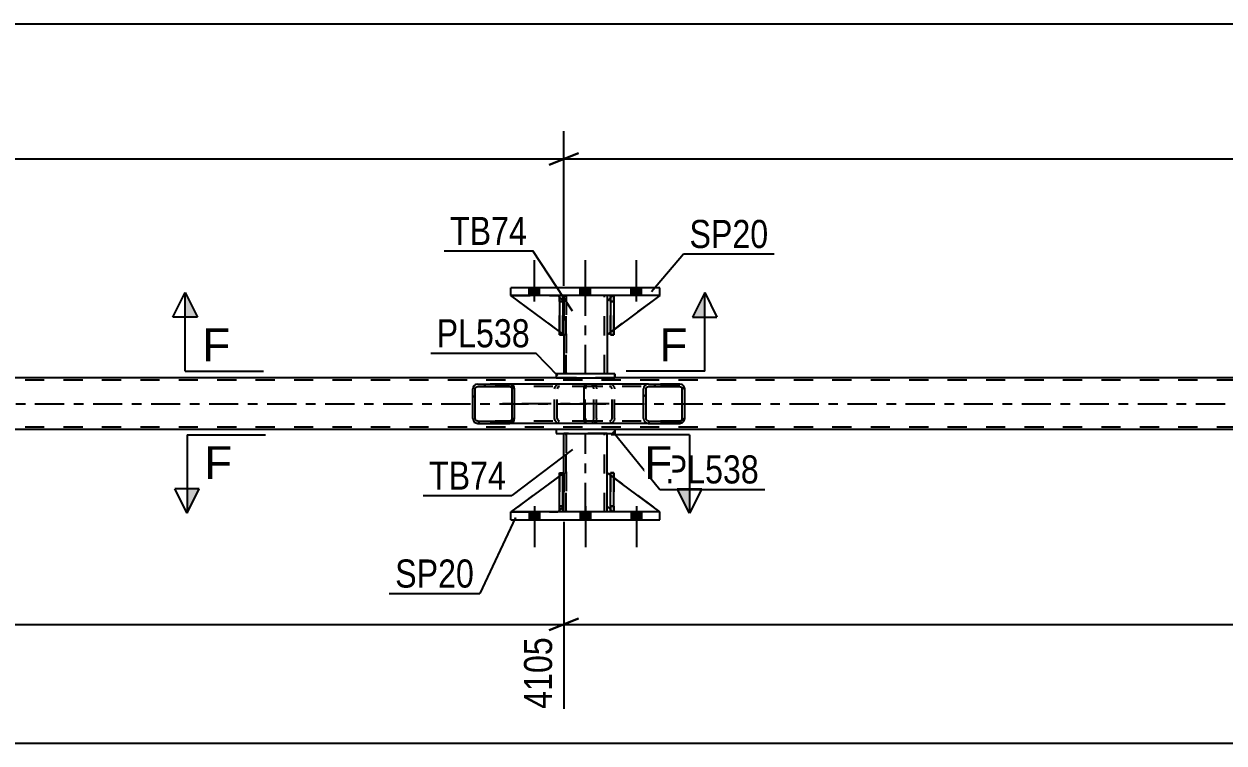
# Model space of a CAD drawing. Header units: millimetres. Extents: x 0 to 1775, y 0 to 560.
# Drawn here: x 1194.7 to 1317.1, y 156.7 to 230 of the extents above; entities that cross this region are included whole.
import ezdxf

# ---------------------------------------------------------------- set-up
doc = ezdxf.new("R2010")
doc.units = ezdxf.units.MM
doc.linetypes.add('DXK_LINE_DOT2', pattern=[3.9198, 1.9599, -1.9599])
doc.linetypes.add('DXK_LINE_DOT3', pattern=[5.9187, 2.979, -0.9799, 0.9799, -0.9799])
doc.styles.add('Arial', font='ARIAL.TTF', dxfattribs={"height": 0.2})
doc.styles.add('Arial Narrow', font='ARIALN.TTF', dxfattribs={"height": 0.2})

# ---------------------------------------------------------------- blocks, each defined once
blk = doc.blocks.new('Part-814185252-5524 - 5393')
at = {"color": 2, "linetype": 'Continuous'}
for p, q in [((1249.3, 180.22), (1249.3, 184.22)), ((1249.3, 184.22), (1249.62, 184.22)), ((1249.62, 180.22), (1249.62, 184.22)), ((1249.3, 180.22), (1249.3, 180.22)), ((1249.62, 180.22), (1249.3, 180.22))]:
    blk.add_line(p, q, dxfattribs=at)
at = {"color": 7, "linetype": 'DXK_LINE_DOT2'}
for p, q in [((1249.3, 184.22), (1249.3, 180.82)), ((1249.62, 180.82), (1249.62, 184.22)), ((1249.3, 180.82), (1249.3, 180.22)), ((1249.3, 180.82), (1249.62, 180.82)), ((1249.62, 180.22), (1249.62, 180.82)), ((1249.62, 180.22), (1249.62, 180.22))]:
    blk.add_line(p, q, dxfattribs=at)
blk = doc.blocks.new('Part-814185252-5460 - 5393')
at = {"color": 7, "linetype": 'DXK_LINE_DOT2'}
for p, q in [((1254.14, 180.82), (1254.14, 184.22)), ((1254.14, 184.22), (1259.54, 180.22)), ((1254.74, 180.22), (1254.14, 180.82)), ((1259.54, 180.22), (1254.74, 180.22))]:
    blk.add_line(p, q, dxfattribs=at)
blk = doc.blocks.new('Part-814185252-5522 - 5393')
at = {"color": 2, "linetype": 'Continuous'}
for p, q in [((1249.3, 183.89), (1244.34, 180.22)), ((1249.74, 184.22), (1249.62, 184.13)), ((1249.74, 180.82), (1249.74, 184.22)), ((1249.3, 180.38), (1249.14, 180.22)), ((1249.74, 180.82), (1249.62, 180.7)), ((1249.74, 180.82), (1249.74, 180.82))]:
    blk.add_line(p, q, dxfattribs=at)
at = {"color": 7, "linetype": 'DXK_LINE_DOT2'}
for p, q in [((1249.62, 184.13), (1249.3, 183.89)), ((1249.74, 180.82), (1249.74, 184.22)), ((1244.34, 180.22), (1249.14, 180.22)), ((1249.74, 180.82), (1249.14, 180.22)), ((1249.62, 180.7), (1249.3, 180.38))]:
    blk.add_line(p, q, dxfattribs=at)
blk = doc.blocks.new('Part-814185252-5523 - 5393')
at = {"color": 7, "linetype": 'DXK_LINE_DOT2'}
for p, q in [((1249.74, 184.22), (1244.34, 180.22)), ((1249.74, 180.82), (1249.74, 184.22)), ((1249.74, 184.22), (1249.74, 180.82)), ((1244.34, 180.22), (1249.14, 180.22)), ((1249.14, 180.22), (1249.74, 180.82)), ((1249.74, 180.82), (1249.14, 180.22)), ((1249.74, 180.82), (1249.74, 180.82))]:
    blk.add_line(p, q, dxfattribs=at)
blk = doc.blocks.new('Part-814185252-5459 - 5393')
at = {"color": 2, "linetype": 'Continuous'}
for p, q in [((1254.14, 180.82), (1254.14, 184.22)), ((1254.5, 183.96), (1254.14, 184.22)), ((1259.54, 180.22), (1254.82, 183.72)), ((1254.5, 180.47), (1254.14, 180.82))]:
    blk.add_line(p, q, dxfattribs=at)
at = {"color": 7, "linetype": 'DXK_LINE_DOT2'}
for p, q in [((1254.82, 183.72), (1254.5, 183.96)), ((1254.74, 180.22), (1254.5, 180.47)), ((1259.54, 180.22), (1254.74, 180.22)), ((1259.54, 180.22), (1259.54, 180.22)), ((1259.54, 180.22), (1259.54, 180.22))]:
    blk.add_line(p, q, dxfattribs=at)
blk = doc.blocks.new('Part-814185252-5461 - 5393')
at = {"color": 7, "linetype": 'DXK_LINE_DOT2'}
for p, q in [((1254.5, 201.7), (1254.5, 202.3)), ((1254.5, 202.3), (1254.5, 202.3)), ((1254.5, 202.3), (1254.5, 198.3)), ((1254.82, 202.3), (1254.5, 202.3)), ((1254.82, 201.7), (1254.82, 202.3)), ((1254.82, 198.3), (1254.82, 202.3)), ((1254.5, 198.3), (1254.5, 201.7)), ((1254.5, 201.7), (1254.82, 201.7)), ((1254.82, 201.7), (1254.82, 198.3)), ((1254.5, 198.3), (1254.82, 198.3))]:
    blk.add_line(p, q, dxfattribs=at)
blk = doc.blocks.new('Part-814185252-5526 - 5393')
at = {"color": 7, "linetype": 'DXK_LINE_DOT2'}
for p, q in [((1249.3, 184.22), (1249.62, 184.22)), ((1249.3, 180.82), (1249.3, 184.22)), ((1249.3, 184.22), (1249.3, 180.22)), ((1249.62, 184.22), (1249.62, 180.82)), ((1249.62, 180.22), (1249.62, 184.13)), ((1249.62, 180.82), (1249.3, 180.82)), ((1249.3, 180.22), (1249.3, 180.82)), ((1249.62, 180.22), (1249.3, 180.22)), ((1249.62, 180.82), (1249.62, 180.22)), ((1249.62, 180.22), (1249.62, 180.22))]:
    blk.add_line(p, q, dxfattribs=at)
blk = doc.blocks.new('Part-814185252-5528 - 5393')
at = {"color": 7, "linetype": 'DXK_LINE_DOT2'}
for p, q in [((1254.74, 202.3), (1254.14, 201.7)), ((1254.14, 198.3), (1259.54, 202.3)), ((1259.54, 202.3), (1254.74, 202.3)), ((1254.14, 201.7), (1254.14, 198.3))]:
    blk.add_line(p, q, dxfattribs=at)
blk = doc.blocks.new('Part-814185252-5529 - 5393')
at = {"color": 2, "linetype": 'Continuous'}
for p, q in [((1249.3, 198.63), (1244.34, 202.3)), ((1249.3, 202.15), (1249.14, 202.3)), ((1249.74, 201.7), (1249.62, 201.83)), ((1249.74, 201.7), (1249.74, 201.7)), ((1249.74, 198.3), (1249.74, 201.7)), ((1249.62, 198.4), (1249.74, 198.3)), ((1249.74, 198.3), (1249.74, 198.3))]:
    blk.add_line(p, q, dxfattribs=at)
at = {"color": 7, "linetype": 'DXK_LINE_DOT2'}
for p, q in [((1249.14, 202.3), (1244.34, 202.3)), ((1249.14, 202.3), (1249.74, 201.7)), ((1249.62, 201.83), (1249.3, 202.15)), ((1249.74, 201.7), (1249.74, 198.3)), ((1249.62, 198.4), (1249.3, 198.63))]:
    blk.add_line(p, q, dxfattribs=at)
blk = doc.blocks.new('Part-814185252-5530 - 5393')
at = {"color": 7, "linetype": 'DXK_LINE_DOT2'}
for p, q in [((1249.74, 198.3), (1244.34, 202.3)), ((1244.34, 202.3), (1249.14, 202.3)), ((1249.14, 202.3), (1249.74, 201.7)), ((1249.74, 201.7), (1249.14, 202.3)), ((1249.74, 201.7), (1249.74, 198.3)), ((1249.74, 201.7), (1249.74, 201.7)), ((1249.74, 201.7), (1249.74, 198.3))]:
    blk.add_line(p, q, dxfattribs=at)
blk = doc.blocks.new('Part-814185252-5531 - 5393')
at = {"color": 2, "linetype": 'Continuous'}
for p, q in [((1249.62, 202.3), (1249.3, 202.3)), ((1249.3, 202.3), (1249.3, 198.3)), ((1249.62, 202.3), (1249.62, 202.3)), ((1249.62, 202.3), (1249.62, 198.3)), ((1249.62, 198.3), (1249.3, 198.3))]:
    blk.add_line(p, q, dxfattribs=at)
at = {"color": 7, "linetype": 'DXK_LINE_DOT2'}
for p, q in [((1249.3, 201.7), (1249.3, 202.3)), ((1249.62, 201.7), (1249.62, 202.3)), ((1249.62, 202.3), (1249.62, 202.3)), ((1249.62, 201.7), (1249.3, 201.7)), ((1249.3, 201.7), (1249.3, 198.3)), ((1249.62, 198.3), (1249.62, 201.7))]:
    blk.add_line(p, q, dxfattribs=at)
blk = doc.blocks.new('Part-814185252-5485 - 5393')
at = {"color": 2, "linetype": 'Continuous'}
for p, q in [((1254.5, 202.06), (1254.14, 201.7)), ((1259.54, 202.3), (1254.82, 198.8)), ((1254.14, 201.7), (1254.14, 198.3)), ((1254.5, 198.56), (1254.14, 198.3))]:
    blk.add_line(p, q, dxfattribs=at)
at = {"color": 7, "linetype": 'DXK_LINE_DOT2'}
for p, q in [((1254.74, 202.3), (1254.5, 202.06)), ((1259.54, 202.3), (1254.74, 202.3)), ((1254.82, 198.8), (1254.5, 198.56))]:
    blk.add_line(p, q, dxfattribs=at)
blk = doc.blocks.new('Part-814185252-5491 - 5393')
at = {"color": 2, "linetype": 'Continuous'}
for p, q in [((1244.34, 179.42), (1244.34, 180.22)), ((1259.54, 180.22), (1244.34, 180.22)), ((1259.54, 179.42), (1259.54, 180.22)), ((1244.34, 179.42), (1259.54, 179.42))]:
    blk.add_line(p, q, dxfattribs=at)
at = {"color": 7, "linetype": 'DXK_LINE_DOT2'}
for p, q in [((1244.34, 179.42), (1244.34, 180.22)), ((1259.54, 179.42), (1259.54, 180.22))]:
    blk.add_line(p, q, dxfattribs=at)
blk = doc.blocks.new('Part-814185252-5556 - 5393')
at = {"color": 2, "linetype": 'Continuous'}
for p, q in [((1248.94, 194.3), (1248.94, 193.9)), ((1254.94, 194.3), (1248.94, 194.3)), ((1248.94, 193.9), (1254.94, 193.9)), ((1254.94, 194.3), (1254.94, 193.9)), ((1254.94, 194.3), (1254.94, 194.3)), ((1254.94, 193.9), (1254.94, 193.9))]:
    blk.add_line(p, q, dxfattribs=at)
at = {"color": 7, "linetype": 'DXK_LINE_DOT2'}
for p, q in [((1248.94, 194.3), (1248.94, 193.9)), ((1254.94, 193.9), (1254.94, 194.3)), ((1254.94, 194.3), (1254.94, 194.3)), ((1254.94, 193.9), (1254.94, 193.9))]:
    blk.add_line(p, q, dxfattribs=at)
blk = doc.blocks.new('Part-814185252-5496 - 5393')
at = {"color": 2, "linetype": 'Continuous'}
for p, q in [((1244.34, 202.3), (1244.34, 203.1)), ((1259.54, 203.1), (1244.34, 203.1)), ((1259.54, 202.3), (1244.34, 202.3)), ((1259.54, 202.3), (1259.54, 203.1))]:
    blk.add_line(p, q, dxfattribs=at)
at = {"color": 7, "linetype": 'DXK_LINE_DOT2'}
for p, q in [((1244.34, 202.3), (1244.34, 203.1)), ((1259.54, 202.3), (1259.54, 203.1))]:
    blk.add_line(p, q, dxfattribs=at)
blk = doc.blocks.new('Part-814185252-5501 - 5393')
at = {"color": 2, "linetype": 'Continuous'}
for p, q in [((1249.74, 184.22), (1249.74, 188.22)), ((1254.14, 184.22), (1254.14, 188.22)), ((1249.74, 180.22), (1249.74, 180.82)), ((1254.14, 180.22), (1254.14, 180.82))]:
    blk.add_line(p, q, dxfattribs=at)
at = {"color": 7, "linetype": 'DXK_LINE_DOT2'}
for p, q in [((1254.14, 188.22), (1249.74, 188.22)), ((1249.74, 180.22), (1249.74, 188.22)), ((1249.98, 180.22), (1249.98, 188.22)), ((1249.98, 188.22), (1249.98, 180.22)), ((1253.9, 180.22), (1253.9, 188.22)), ((1253.9, 180.22), (1253.9, 188.22)), ((1254.14, 180.22), (1254.14, 188.22)), ((1249.74, 180.82), (1249.74, 184.22)), ((1254.14, 180.82), (1254.14, 184.22)), ((1254.14, 180.22), (1249.74, 180.22))]:
    blk.add_line(p, q, dxfattribs=at)
at = {"color": 7, "linetype": 'DXK_LINE_DOT3'}
blk.add_line((1251.94, 180.22), (1251.94, 188.22), dxfattribs=at)
blk = doc.blocks.new('Part-814185252-5506 - 5393')
at = {"color": 2, "linetype": 'Continuous'}
for p, q in [((1248.94, 188.62), (1248.94, 188.22)), ((1254.94, 188.62), (1248.94, 188.62)), ((1254.94, 188.62), (1254.94, 188.22)), ((1254.94, 188.62), (1254.94, 188.62)), ((1248.94, 188.22), (1254.94, 188.22)), ((1254.94, 188.22), (1254.94, 188.22))]:
    blk.add_line(p, q, dxfattribs=at)
at = {"color": 7, "linetype": 'DXK_LINE_DOT2'}
for p, q in [((1248.94, 188.62), (1248.94, 188.22)), ((1254.94, 188.22), (1254.94, 188.62)), ((1254.94, 188.62), (1254.94, 188.62)), ((1254.94, 188.22), (1254.94, 188.22))]:
    blk.add_line(p, q, dxfattribs=at)
blk = doc.blocks.new('Part-814185252-5519 - 5393')
at = {"color": 2, "linetype": 'Continuous'}
for p, q in [((1249.74, 202.3), (1249.74, 201.7)), ((1254.14, 202.3), (1254.14, 201.7)), ((1249.74, 198.3), (1249.74, 194.3)), ((1254.14, 198.3), (1254.14, 194.3))]:
    blk.add_line(p, q, dxfattribs=at)
at = {"color": 7, "linetype": 'DXK_LINE_DOT2'}
for p, q in [((1254.14, 202.3), (1249.74, 202.3)), ((1249.74, 202.3), (1249.74, 194.3)), ((1249.98, 194.3), (1249.98, 202.3)), ((1249.98, 202.3), (1249.98, 194.3)), ((1253.9, 194.3), (1253.9, 202.3)), ((1253.9, 194.3), (1253.9, 202.3)), ((1254.14, 202.3), (1254.14, 194.3)), ((1249.74, 201.7), (1249.74, 198.3)), ((1254.14, 201.7), (1254.14, 198.3)), ((1254.14, 194.3), (1249.74, 194.3))]:
    blk.add_line(p, q, dxfattribs=at)
at = {"color": 7, "linetype": 'DXK_LINE_DOT3'}
blk.add_line((1251.94, 194.3), (1251.94, 202.3), dxfattribs=at)
blk = doc.blocks.new('Part-814185252-5521 - 5393')
at = {"color": 7, "linetype": 'DXK_LINE_DOT2'}
for p, q in [((1249.3, 201.7), (1249.3, 202.3)), ((1249.3, 202.3), (1249.3, 202.3)), ((1249.3, 202.3), (1249.3, 198.3)), ((1249.62, 202.3), (1249.3, 202.3)), ((1249.62, 201.7), (1249.62, 202.3)), ((1249.62, 198.3), (1249.62, 202.3)), ((1249.3, 198.3), (1249.3, 201.7)), ((1249.3, 201.7), (1249.62, 201.7)), ((1249.62, 201.7), (1249.62, 198.3)), ((1249.3, 198.3), (1249.62, 198.3))]:
    blk.add_line(p, q, dxfattribs=at)
blk = doc.blocks.new('Part-814185252-5563 - 5393')
at = {"color": 2, "linetype": 'Continuous'}
for p, q in [((1254.82, 202.3), (1254.5, 202.3)), ((1254.5, 202.3), (1254.5, 198.3)), ((1254.82, 202.3), (1254.82, 202.3)), ((1254.82, 202.3), (1254.82, 198.3)), ((1254.82, 198.3), (1254.5, 198.3))]:
    blk.add_line(p, q, dxfattribs=at)
at = {"color": 7, "linetype": 'DXK_LINE_DOT2'}
for p, q in [((1254.5, 201.7), (1254.5, 202.3)), ((1254.82, 201.7), (1254.82, 202.3)), ((1254.82, 202.3), (1254.82, 202.3)), ((1254.82, 201.7), (1254.5, 201.7)), ((1254.5, 201.7), (1254.5, 198.3)), ((1254.82, 198.3), (1254.82, 201.7))]:
    blk.add_line(p, q, dxfattribs=at)
blk = doc.blocks.new('Part-814185252-5566 - 5393')
at = {"color": 7, "linetype": 'DXK_LINE_DOT2'}
for p, q in [((1254.82, 184.22), (1254.5, 184.22)), ((1254.5, 180.82), (1254.5, 184.22)), ((1254.5, 184.22), (1254.5, 180.22)), ((1254.82, 184.22), (1254.82, 180.82)), ((1254.82, 180.22), (1254.82, 184.22)), ((1254.82, 180.82), (1254.5, 180.82)), ((1254.5, 180.22), (1254.5, 180.82)), ((1254.82, 180.22), (1254.5, 180.22)), ((1254.82, 180.82), (1254.82, 180.22)), ((1254.82, 180.22), (1254.82, 180.22))]:
    blk.add_line(p, q, dxfattribs=at)
blk = doc.blocks.new('Part-814185252-5568 - 5393')
at = {"color": 2, "linetype": 'Continuous'}
for p, q in [((1254.5, 180.22), (1254.5, 184.22)), ((1254.5, 184.22), (1254.82, 184.22)), ((1254.82, 180.22), (1254.82, 184.22)), ((1254.5, 180.22), (1254.5, 180.22)), ((1254.82, 180.22), (1254.5, 180.22))]:
    blk.add_line(p, q, dxfattribs=at)
at = {"color": 7, "linetype": 'DXK_LINE_DOT2'}
for p, q in [((1254.5, 184.22), (1254.5, 180.82)), ((1254.82, 180.82), (1254.82, 184.22)), ((1254.5, 180.82), (1254.5, 180.22)), ((1254.5, 180.82), (1254.82, 180.82)), ((1254.82, 180.22), (1254.82, 180.82)), ((1254.82, 180.22), (1254.82, 180.22))]:
    blk.add_line(p, q, dxfattribs=at)
blk = doc.blocks.new('Part-814185252-5574 - 5393')
at = {"linetype": 'Continuous'}
h = blk.add_hatch(dxfattribs=at)
h.set_pattern_fill('', scale=0.7, style=0, pattern_type=0)
h.set_pattern_definition([(45, (1262.0168, 192.9664), (-1.57154, 1.57154), [])])
h.paths.add_polyline_path([(1262.06, 192.78), (1262.02, 192.97), (1261.91, 193.12), (1261.74, 193.23), (1261.55, 193.26), (1258.37, 193.26), (1258.18, 193.23), (1258.01, 193.12), (1257.9, 192.97), (1257.87, 192.78), (1257.87, 189.74), (1257.9, 189.56), (1258.01, 189.4), (1258.18, 189.3), (1258.37, 189.26), (1261.55, 189.26), (1261.74, 189.3), (1261.91, 189.4), (1262.02, 189.56), (1262.06, 189.74)])
h.paths.add_polyline_path([(1261.78, 189.65), (1261.73, 189.57), (1261.65, 189.52), (1261.55, 189.5), (1258.37, 189.5), (1258.27, 189.52), (1258.19, 189.57), (1258.14, 189.65), (1258.12, 189.74), (1258.12, 192.78), (1258.14, 192.87), (1258.19, 192.95), (1258.27, 193), (1258.37, 193.02), (1261.55, 193.02), (1261.65, 193), (1261.73, 192.95), (1261.78, 192.87), (1261.8, 192.78), (1261.8, 189.74)])
at = {"color": 2, "linetype": 'Continuous'}
for p, q in [((1251.8, 192.78), (1251.82, 192.97)), ((1251.8, 189.74), (1251.8, 192.78)), ((1251.82, 192.97), (1251.88, 193.12)), ((1251.88, 193.12), (1251.96, 193.23)), ((1251.96, 193.23), (1252.07, 193.26)), ((1258.37, 193.26), (1252.07, 193.26)), ((1257.9, 192.97), (1257.87, 192.78)), ((1257.87, 189.74), (1257.87, 192.78)), ((1258.12, 192.78), (1258.14, 192.87)), ((1258.12, 189.74), (1258.12, 192.78)), ((1258.14, 192.87), (1258.19, 192.95)), ((1258.37, 193.26), (1258.18, 193.23)), ((1258.19, 192.95), (1258.27, 193)), ((1258.27, 193), (1258.37, 193.02)), ((1258.37, 193.26), (1261.55, 193.26)), ((1258.37, 193.02), (1261.55, 193.02)), ((1261.74, 193.23), (1261.55, 193.26)), ((1261.55, 193.02), (1261.65, 193)), ((1261.65, 193), (1261.73, 192.95)), ((1261.73, 192.95), (1261.78, 192.87)), ((1261.78, 192.87), (1261.8, 192.78)), ((1261.8, 189.74), (1261.8, 192.78)), ((1262.06, 192.78), (1262.02, 192.97)), ((1262.06, 189.74), (1262.06, 192.78)), ((1251.82, 189.56), (1251.8, 189.74)), ((1257.87, 189.74), (1257.9, 189.56)), ((1258.14, 189.65), (1258.12, 189.74)), ((1261.8, 189.74), (1261.78, 189.65)), ((1262.02, 189.56), (1262.06, 189.74)), ((1251.88, 189.4), (1251.82, 189.56)), ((1251.96, 189.3), (1251.88, 189.4)), ((1252.07, 189.26), (1251.96, 189.3)), ((1258.37, 189.26), (1252.07, 189.26)), ((1258.19, 189.57), (1258.14, 189.65)), ((1258.18, 189.3), (1258.37, 189.26)), ((1258.27, 189.52), (1258.19, 189.57)), ((1258.37, 189.5), (1258.27, 189.52)), ((1258.37, 189.5), (1261.55, 189.5)), ((1258.37, 189.26), (1261.55, 189.26)), ((1261.65, 189.52), (1261.55, 189.5)), ((1261.55, 189.26), (1261.74, 189.3)), ((1261.73, 189.57), (1261.65, 189.52)), ((1261.78, 189.65), (1261.73, 189.57))]:
    blk.add_line(p, q, dxfattribs=at)
at = {"color": 7, "linetype": 'DXK_LINE_DOT2'}
for p, q in [((1251.94, 192.87), (1251.93, 192.78)), ((1251.93, 189.74), (1251.93, 192.78)), ((1251.97, 192.95), (1251.94, 192.87)), ((1252.02, 193), (1251.97, 192.95)), ((1252.07, 193.02), (1252.02, 193)), ((1261.55, 193.02), (1252.07, 193.02)), ((1253.06, 193.02), (1253.06, 193.26)), ((1254.4, 193.26), (1254.59, 193.23)), ((1254.5, 193), (1254.4, 193.02)), ((1254.58, 192.95), (1254.5, 193)), ((1254.63, 192.87), (1254.58, 192.95)), ((1254.65, 192.78), (1254.63, 192.87)), ((1254.65, 189.74), (1254.65, 192.78)), ((1254.87, 192.97), (1254.9, 192.78)), ((1254.9, 189.74), (1254.9, 192.78)), ((1261.55, 193.26), (1258.37, 193.26)), ((1251.93, 189.74), (1251.94, 189.65)), ((1254.63, 189.65), (1254.65, 189.74)), ((1254.9, 189.74), (1254.87, 189.56)), ((1251.94, 189.65), (1251.97, 189.57)), ((1251.97, 189.57), (1252.02, 189.52)), ((1252.02, 189.52), (1252.07, 189.5)), ((1261.55, 189.5), (1252.07, 189.5)), ((1253.06, 189.26), (1253.06, 189.5)), ((1254.4, 189.5), (1254.5, 189.52)), ((1254.59, 189.3), (1254.4, 189.26)), ((1254.5, 189.52), (1254.58, 189.57)), ((1254.58, 189.57), (1254.63, 189.65)), ((1261.55, 189.26), (1258.37, 189.26))]:
    blk.add_line(p, q, dxfattribs=at)
for centre, start, end in [((1254.42, 192.77), 23.8494, 68.8059), ((1254.42, 189.76), 291.1941, 336.1506)]:
    blk.add_arc(centre, 0.492, start, end, dxfattribs=at)
at = {"color": 2, "linetype": 'Continuous'}
for centre, start, end in [((1258.35, 192.77), 111.1941, 156.1506), ((1261.57, 192.77), 23.8494, 68.8059), ((1258.35, 189.76), 203.8494, 248.8059), ((1261.57, 189.76), 291.1941, 336.1506)]:
    blk.add_arc(centre, 0.492, start, end, dxfattribs=at)
blk = doc.blocks.new('Part-814185252-5575 - 5393')
at = {"linetype": 'Continuous'}
h = blk.add_hatch(dxfattribs=at)
h.set_pattern_fill('', scale=0.7, style=0, pattern_type=0)
h.set_pattern_definition([(45, (1244.6717, 192.9664), (-1.57154, 1.57154), [])])
h.paths.add_polyline_path([(1244.71, 192.78), (1244.67, 192.97), (1244.56, 193.12), (1244.4, 193.23), (1244.2, 193.26), (1240.96, 193.26), (1240.77, 193.23), (1240.6, 193.12), (1240.49, 192.97), (1240.45, 192.78), (1240.45, 189.74), (1240.49, 189.56), (1240.6, 189.4), (1240.77, 189.3), (1240.96, 189.26), (1244.2, 189.26), (1244.4, 189.3), (1244.56, 189.4), (1244.67, 189.56), (1244.71, 189.74)])
h.paths.add_polyline_path([(1244.44, 189.65), (1244.38, 189.57), (1244.3, 189.52), (1244.2, 189.5), (1240.96, 189.5), (1240.87, 189.52), (1240.78, 189.57), (1240.73, 189.65), (1240.71, 189.74), (1240.71, 192.78), (1240.73, 192.87), (1240.78, 192.95), (1240.87, 193), (1240.96, 193.02), (1244.2, 193.02), (1244.3, 193), (1244.38, 192.95), (1244.44, 192.87), (1244.46, 192.78), (1244.46, 189.74)])
at = {"color": 2, "linetype": 'Continuous'}
for p, q in [((1240.49, 192.97), (1240.45, 192.78)), ((1240.45, 189.74), (1240.45, 192.78)), ((1240.71, 192.78), (1240.73, 192.87)), ((1240.71, 189.74), (1240.71, 192.78)), ((1240.73, 192.87), (1240.78, 192.95)), ((1240.96, 193.26), (1240.77, 193.23)), ((1240.78, 192.95), (1240.87, 193)), ((1240.87, 193), (1240.96, 193.02)), ((1240.96, 193.26), (1244.2, 193.26)), ((1240.96, 193.02), (1244.2, 193.02)), ((1252.07, 193.26), (1244.2, 193.26)), ((1244.4, 193.23), (1244.2, 193.26)), ((1244.2, 193.02), (1244.3, 193)), ((1244.3, 193), (1244.38, 192.95)), ((1244.38, 192.95), (1244.44, 192.87)), ((1244.44, 192.87), (1244.46, 192.78)), ((1244.46, 189.74), (1244.46, 192.78)), ((1244.71, 192.78), (1244.67, 192.97)), ((1244.71, 189.74), (1244.71, 192.78)), ((1240.45, 189.74), (1240.49, 189.56)), ((1240.73, 189.65), (1240.71, 189.74)), ((1244.46, 189.74), (1244.44, 189.65)), ((1244.67, 189.56), (1244.71, 189.74)), ((1240.78, 189.57), (1240.73, 189.65)), ((1240.77, 189.3), (1240.96, 189.26)), ((1240.87, 189.52), (1240.78, 189.57)), ((1240.96, 189.5), (1240.87, 189.52)), ((1240.96, 189.5), (1244.2, 189.5)), ((1240.96, 189.26), (1244.2, 189.26)), ((1244.3, 189.52), (1244.2, 189.5)), ((1244.2, 189.26), (1244.4, 189.3)), ((1252.07, 189.26), (1244.2, 189.26)), ((1244.38, 189.57), (1244.3, 189.52)), ((1244.44, 189.65), (1244.38, 189.57))]:
    blk.add_line(p, q, dxfattribs=at)
at = {"color": 7, "linetype": 'DXK_LINE_DOT2'}
for p, q in [((1244.2, 193.26), (1240.96, 193.26)), ((1252.55, 193.02), (1240.96, 193.02)), ((1248.8, 192.78), (1248.84, 192.97)), ((1248.8, 189.74), (1248.8, 192.78)), ((1249.08, 192.87), (1249.06, 192.78)), ((1249.06, 189.74), (1249.06, 192.78)), ((1249.13, 192.95), (1249.08, 192.87)), ((1249.12, 193.23), (1249.31, 193.26)), ((1249.22, 193), (1249.13, 192.95)), ((1249.31, 193.02), (1249.22, 193)), ((1252.55, 193.26), (1252.07, 193.26)), ((1252.55, 193.26), (1252.74, 193.23)), ((1252.65, 193), (1252.55, 193.02)), ((1252.73, 192.95), (1252.65, 193)), ((1252.79, 192.87), (1252.73, 192.95)), ((1252.8, 192.78), (1252.79, 192.87)), ((1252.8, 189.74), (1252.8, 192.78)), ((1253.02, 192.97), (1253.06, 192.78)), ((1253.06, 189.74), (1253.06, 192.78)), ((1248.84, 189.56), (1248.8, 189.74)), ((1249.06, 189.74), (1249.08, 189.65)), ((1252.79, 189.65), (1252.8, 189.74)), ((1253.06, 189.74), (1253.02, 189.56)), ((1252.55, 189.5), (1240.96, 189.5)), ((1244.2, 189.26), (1240.96, 189.26)), ((1249.08, 189.65), (1249.13, 189.57)), ((1249.31, 189.26), (1249.12, 189.3)), ((1249.13, 189.57), (1249.16, 189.56)), ((1249.16, 189.56), (1249.22, 189.52)), ((1249.22, 189.52), (1249.31, 189.5)), ((1252.55, 189.26), (1252.07, 189.26)), ((1252.55, 189.5), (1252.65, 189.52)), ((1252.74, 189.3), (1252.55, 189.26)), ((1252.65, 189.52), (1252.73, 189.57)), ((1252.73, 189.57), (1252.79, 189.65))]:
    blk.add_line(p, q, dxfattribs=at)
at = {"color": 7, "linetype": 'DXK_LINE_DOT3'}
blk.add_line((1254.35, 191.26), (1242.58, 191.26), dxfattribs=at)
at = {"color": 2, "linetype": 'Continuous'}
for centre, start, end in [((1240.95, 192.76), 110.7583, 155.68), ((1244.22, 192.76), 24.32, 69.2417), ((1240.95, 189.76), 204.32, 249.2417), ((1244.22, 189.76), 290.7583, 335.68)]:
    blk.add_arc(centre, 0.496, start, end, dxfattribs=at)
at = {"color": 7, "linetype": 'DXK_LINE_DOT2'}
for centre, start, end in [((1249.29, 192.76), 110.7583, 155.68), ((1252.57, 192.76), 24.32, 69.2417), ((1249.29, 189.76), 204.32, 249.2417), ((1252.57, 189.76), 290.7583, 335.68)]:
    blk.add_arc(centre, 0.496, start, end, dxfattribs=at)
blk = doc.blocks.new('Bolt-814185252-5582 - 5393')
at = {"linetype": 'Continuous'}
for points in [[(1246.22, 202.3), (1247.26, 202.3), (1247.26, 203.1), (1246.22, 203.1)], [(1246.22, 202.3), (1247.26, 202.3), (1247.26, 203.1), (1246.22, 203.1)], [(1246.22, 202.3), (1247.26, 202.3), (1247.26, 203.1), (1246.22, 203.1)], [(1251.42, 202.3), (1252.46, 202.3), (1252.46, 203.1), (1251.42, 203.1)], [(1251.42, 202.3), (1252.46, 202.3), (1252.46, 203.1), (1251.42, 203.1)], [(1256.62, 202.3), (1257.66, 202.3), (1257.66, 203.1), (1256.62, 203.1)], [(1256.62, 202.3), (1257.66, 202.3), (1257.66, 203.1), (1256.62, 203.1)], [(1256.62, 202.3), (1257.66, 202.3), (1257.66, 203.1), (1256.62, 203.1)]]:
    blk.add_hatch(color=1, dxfattribs=at).paths.add_polyline_path(points)
at = {"color": 1, "linetype": 'Continuous'}
for p, q in [((1246.74, 201.7), (1246.74, 205.9)), ((1246.74, 201.7), (1246.74, 205.9)), ((1246.74, 201.7), (1246.74, 205.9)), ((1251.94, 201.7), (1251.94, 205.9)), ((1251.94, 201.7), (1251.94, 205.9)), ((1257.14, 201.7), (1257.14, 205.9)), ((1257.14, 201.7), (1257.14, 205.9)), ((1257.14, 201.7), (1257.14, 205.9)), ((1246.22, 202.3), (1246.22, 203.1)), ((1246.22, 202.3), (1246.22, 203.1)), ((1246.22, 202.3), (1246.22, 203.1)), ((1247.26, 202.3), (1247.26, 203.1)), ((1247.26, 202.3), (1247.26, 203.1)), ((1247.26, 202.3), (1247.26, 203.1)), ((1251.42, 202.3), (1251.42, 203.1)), ((1251.42, 202.3), (1251.42, 203.1)), ((1252.46, 202.3), (1252.46, 203.1)), ((1252.46, 202.3), (1252.46, 203.1)), ((1256.62, 202.3), (1256.62, 203.1)), ((1256.62, 202.3), (1256.62, 203.1)), ((1256.62, 202.3), (1256.62, 203.1)), ((1257.66, 202.3), (1257.66, 203.1)), ((1257.66, 202.3), (1257.66, 203.1)), ((1257.66, 202.3), (1257.66, 203.1))]:
    blk.add_line(p, q, dxfattribs=at)
blk = doc.blocks.new('Bolt-814185252-5583 - 5393')
at = {"linetype": 'Continuous'}
for points in [[(1247.26, 180.22), (1246.22, 180.22), (1246.22, 179.42), (1247.26, 179.42)], [(1247.26, 180.22), (1246.22, 180.22), (1246.22, 179.42), (1247.26, 179.42)], [(1247.26, 180.22), (1246.22, 180.22), (1246.22, 179.42), (1247.26, 179.42)], [(1252.46, 180.22), (1251.42, 180.22), (1251.42, 179.42), (1252.46, 179.42)], [(1252.46, 180.22), (1251.42, 180.22), (1251.42, 179.42), (1252.46, 179.42)], [(1257.66, 180.22), (1256.62, 180.22), (1256.62, 179.42), (1257.66, 179.42)], [(1257.66, 180.22), (1256.62, 180.22), (1256.62, 179.42), (1257.66, 179.42)], [(1257.66, 180.22), (1256.62, 180.22), (1256.62, 179.42), (1257.66, 179.42)]]:
    blk.add_hatch(color=1, dxfattribs=at).paths.add_polyline_path(points)
at = {"color": 1, "linetype": 'Continuous'}
for p, q in [((1246.22, 180.22), (1246.22, 179.42)), ((1246.22, 180.22), (1246.22, 179.42)), ((1246.22, 180.22), (1246.22, 179.42)), ((1246.74, 180.82), (1246.74, 176.62)), ((1246.74, 180.82), (1246.74, 176.62)), ((1246.74, 180.82), (1246.74, 176.62)), ((1247.26, 180.22), (1247.26, 179.42)), ((1247.26, 180.22), (1247.26, 179.42)), ((1247.26, 180.22), (1247.26, 179.42)), ((1251.42, 180.22), (1251.42, 179.42)), ((1251.42, 180.22), (1251.42, 179.42)), ((1251.94, 180.82), (1251.94, 176.62)), ((1251.94, 180.82), (1251.94, 176.62)), ((1252.46, 180.22), (1252.46, 179.42)), ((1252.46, 180.22), (1252.46, 179.42)), ((1256.62, 180.22), (1256.62, 179.42)), ((1256.62, 180.22), (1256.62, 179.42)), ((1256.62, 180.22), (1256.62, 179.42)), ((1257.14, 180.82), (1257.14, 176.62)), ((1257.14, 180.82), (1257.14, 176.62)), ((1257.14, 180.82), (1257.14, 176.62)), ((1257.66, 180.22), (1257.66, 179.42)), ((1257.66, 180.22), (1257.66, 179.42)), ((1257.66, 180.22), (1257.66, 179.42))]:
    blk.add_line(p, q, dxfattribs=at)
blk = doc.blocks.new('Part-814185252-5603 - 5393')
at = {"color": 2, "linetype": 'Continuous'}
for p, q in [((1248.94, 193.9), (1112.95, 193.9)), ((1419.21, 193.9), (1254.94, 193.9)), ((1248.94, 188.62), (1112.95, 188.62)), ((1419.21, 188.62), (1254.94, 188.62))]:
    blk.add_line(p, q, dxfattribs=at)
at = {"color": 7, "linetype": 'DXK_LINE_DOT2'}
for p, q in [((1686.73, 193.66), (1112.95, 193.66)), ((1254.94, 193.9), (1248.94, 193.9)), ((1686.73, 188.86), (1112.95, 188.86)), ((1254.94, 188.62), (1248.94, 188.62))]:
    blk.add_line(p, q, dxfattribs=at)
at = {"color": 7, "linetype": 'DXK_LINE_DOT3'}
blk.add_line((1112.95, 191.26), (1686.73, 191.26), dxfattribs=at)
blk = doc.blocks.new('StraightDimension-814185252-5737 - 5393')
at = {"color": 7, "linetype": 'Continuous'}
for p, q in [((1249.74, 179.22), (1249.74, 160.14)), ((1251.24, 169.35), (1248.24, 168.15)), ((1249.74, 168.75), (1420.01, 168.75))]:
    blk.add_line(p, q, dxfattribs=at)
blk = doc.blocks.new('StraightDimension-814185252-5709 - 5393')
at = {"color": 7, "linetype": 'Continuous'}
for p, q in [((1249.74, 203.3), (1249.74, 219.08)), ((1251.24, 216.83), (1248.24, 215.63)), ((1249.74, 216.23), (1420.01, 216.23))]:
    blk.add_line(p, q, dxfattribs=at)
blk = doc.blocks.new('StraightDimension-814185252-5714 - 5393')
at = {"color": 7, "linetype": 'Continuous'}
for p, q in [((1249.74, 203.3), (1249.74, 219.08)), ((1248.24, 215.63), (1251.24, 216.83)), ((1104.33, 216.23), (1249.74, 216.23))]:
    blk.add_line(p, q, dxfattribs=at)
blk = doc.blocks.new('StraightDimension-814185252-5732 - 5393')
at = {"color": 7, "linetype": 'Continuous'}
for p, q in [((1249.74, 179.22), (1249.74, 160.14)), ((1248.24, 168.15), (1251.24, 169.35)), ((1104.33, 168.75), (1249.74, 168.75))]:
    blk.add_line(p, q, dxfattribs=at)
at = {"color": 0, "linetype": 'Continuous'}
blk.add_wipeout([(1249.14, 168.05), (1244.94, 168.05), (1244.94, 159.54), (1249.14, 159.54)], dxfattribs=at)
at = {"color": 3, "linetype": 'Continuous', "style": 'Arial Narrow'}
blk.add_text('4105', height=2.863, rotation=90.0002, dxfattribs=at).set_placement((1248.54, 160.14))
blk = doc.blocks.new('StraightDimension-814185252-5807 - 5393')
at = {"color": 7, "linetype": 'Continuous'}
blk.add_line((1103.69, 156.65), (1695.35, 156.65), dxfattribs=at)
blk = doc.blocks.new('StraightDimension-814185252-10825 - 5393')
at = {"color": 7, "linetype": 'Continuous'}
blk.add_line((1104.33, 230), (1695.35, 230), dxfattribs=at)
blk = doc.blocks.new('Mark-814185252-5487 - 5393')
at = {"color": 0}
blk.add_wipeout([(1240.58, 172.51), (1240.58, 175.51), (1232.54, 175.51), (1232.54, 172.51)], dxfattribs=at)
blk.add_wipeout([(1240.58, 172.51), (1240.58, 175.51), (1232.54, 175.51), (1232.54, 172.51)], dxfattribs=at)
at = {"color": 30, "linetype": 'Continuous'}
for p in [(1244.8, 179.67), (1231.94, 171.91)]:
    blk.add_line(p, (1241.18, 171.91), dxfattribs=at)
at = {"color": 3, "style": 'Arial Narrow'}
blk.add_text('SP20', height=2.863, dxfattribs=at).set_placement((1232.54, 172.51))
blk = doc.blocks.new('Mark-814185252-5492 - 5393')
at = {"color": 0}
blk.add_wipeout([(1270.59, 207.15), (1270.59, 210.15), (1262.55, 210.15), (1262.55, 207.15)], dxfattribs=at)
blk.add_wipeout([(1270.59, 207.15), (1270.59, 210.15), (1262.55, 210.15), (1262.55, 207.15)], dxfattribs=at)
at = {"color": 30, "linetype": 'Continuous'}
for p, q in [((1258.68, 202.7), (1261.95, 206.55)), ((1261.95, 206.55), (1271.19, 206.55))]:
    blk.add_line(p, q, dxfattribs=at)
at = {"color": 3, "style": 'Arial Narrow'}
blk.add_text('SP20', height=2.863, dxfattribs=at).set_placement((1262.55, 207.15))
blk = doc.blocks.new('Mark-814185252-5497 - 5393')
at = {"color": 0}
blk.add_wipeout([(1243.84, 182.49), (1243.84, 185.49), (1235.99, 185.49), (1235.99, 182.49)], dxfattribs=at)
blk.add_wipeout([(1243.84, 182.49), (1243.84, 185.49), (1235.99, 185.49), (1235.99, 182.49)], dxfattribs=at)
at = {"color": 30, "linetype": 'Continuous'}
for p in [(1250.63, 186.61), (1235.39, 181.89)]:
    blk.add_line(p, (1244.44, 181.89), dxfattribs=at)
at = {"color": 3, "style": 'Arial Narrow'}
blk.add_text('TB74', height=2.863, dxfattribs=at).set_placement((1235.99, 182.49))
blk = doc.blocks.new('Mark-814185252-5502 - 5393')
at = {"color": 0}
blk.add_wipeout([(1269.64, 183.13), (1269.64, 186.13), (1260.13, 186.13), (1260.13, 183.13)], dxfattribs=at)
blk.add_wipeout([(1269.64, 183.13), (1269.64, 186.13), (1260.13, 186.13), (1260.13, 183.13)], dxfattribs=at)
at = {"color": 30, "linetype": 'Continuous'}
for p, q in [((1254.74, 188.42), (1259.53, 182.53)), ((1259.53, 182.53), (1270.24, 182.53))]:
    blk.add_line(p, q, dxfattribs=at)
at = {"color": 3, "style": 'Arial Narrow'}
blk.add_text('PL538', height=2.863, dxfattribs=at).set_placement((1260.13, 183.13))
blk = doc.blocks.new('Mark-814185252-5515 - 5393')
at = {"color": 0}
blk.add_wipeout([(1245.98, 207.46), (1245.98, 210.46), (1238.13, 210.46), (1238.13, 207.46)], dxfattribs=at)
blk.add_wipeout([(1245.98, 207.46), (1245.98, 210.46), (1238.13, 210.46), (1238.13, 207.46)], dxfattribs=at)
at = {"color": 30, "linetype": 'Continuous'}
for p in [(1237.53, 206.86), (1250.63, 200.69)]:
    blk.add_line(p, (1246.58, 206.86), dxfattribs=at)
at = {"color": 3, "style": 'Arial Narrow'}
blk.add_text('TB74', height=2.863, dxfattribs=at).set_placement((1238.13, 207.46))
blk = doc.blocks.new('Mark-814185252-5552 - 5393')
at = {"color": 0}
blk.add_wipeout([(1246.27, 197.02), (1246.27, 200.02), (1236.77, 200.02), (1236.77, 197.02)], dxfattribs=at)
blk.add_wipeout([(1246.27, 197.02), (1246.27, 200.02), (1236.77, 200.02), (1236.77, 197.02)], dxfattribs=at)
at = {"color": 30, "linetype": 'Continuous'}
for p in [(1236.17, 196.42), (1249.11, 194.11)]:
    blk.add_line(p, (1246.87, 196.42), dxfattribs=at)
at = {"color": 3, "style": 'Arial Narrow'}
blk.add_text('PL538', height=2.863, dxfattribs=at).set_placement((1236.77, 197.02))
blk = doc.blocks.new('SectionMark-814185252-5821 - 5393')
at = {"linetype": 'Continuous'}
for points in [[(1211.32, 182.59), (1212.57, 182.59), (1211.32, 180.09)], [(1261.3, 182.59), (1262.55, 182.59), (1262.55, 180.09)]]:
    blk.add_hatch(color=6, dxfattribs=at).paths.add_polyline_path(points)
at = {"color": 6, "linetype": 'Continuous'}
for p, q in [((1211.32, 188.09), (1219.32, 188.09)), ((1211.32, 188.09), (1211.32, 180.09)), ((1262.55, 188.09), (1254.55, 188.09)), ((1262.55, 188.09), (1262.55, 180.09)), ((1211.32, 180.09), (1210.07, 182.59)), ((1212.57, 182.59), (1210.07, 182.59)), ((1211.32, 180.09), (1212.57, 182.59)), ((1261.3, 182.59), (1263.8, 182.59)), ((1262.55, 180.09), (1261.3, 182.59)), ((1263.8, 182.59), (1262.55, 180.09))]:
    blk.add_line(p, q, dxfattribs=at)
at = {"color": 0, "linetype": 'Continuous'}
for points in [[(1215.92, 183.59), (1215.92, 187.09), (1213.07, 187.09), (1213.07, 183.59)], [(1260.8, 183.59), (1260.8, 187.09), (1257.94, 187.09), (1257.94, 183.59)]]:
    blk.add_wipeout(points, dxfattribs=at)
at = {"color": 3, "linetype": 'Continuous', "style": 'Arial'}
for p in [(1213.07, 183.59), (1257.94, 183.59)]:
    blk.add_text('F', height=3.34, dxfattribs=at).set_placement(p)
blk = doc.blocks.new('SectionMark-814185252-5823 - 5393')
at = {"linetype": 'Continuous'}
for points in [[(1212.37, 200.1), (1211.12, 200.1), (1211.12, 202.6)], [(1264.1, 200.1), (1262.85, 200.1), (1264.1, 202.6)]]:
    blk.add_hatch(color=6, dxfattribs=at).paths.add_polyline_path(points)
at = {"color": 6, "linetype": 'Continuous'}
for p, q in [((1209.87, 200.1), (1211.12, 202.6)), ((1211.12, 194.6), (1211.12, 202.6)), ((1211.12, 202.6), (1212.37, 200.1)), ((1264.1, 202.6), (1262.85, 200.1)), ((1264.1, 194.6), (1264.1, 202.6)), ((1264.1, 202.6), (1265.35, 200.1)), ((1212.37, 200.1), (1209.87, 200.1)), ((1262.85, 200.1), (1265.35, 200.1)), ((1211.12, 194.6), (1219.12, 194.6)), ((1264.1, 194.6), (1256.1, 194.6))]:
    blk.add_line(p, q, dxfattribs=at)
at = {"color": 0, "linetype": 'Continuous'}
for points in [[(1215.72, 195.6), (1215.72, 199.1), (1212.87, 199.1), (1212.87, 195.6)], [(1262.35, 195.6), (1262.35, 199.1), (1259.49, 199.1), (1259.49, 195.6)]]:
    blk.add_wipeout(points, dxfattribs=at)
at = {"color": 3, "linetype": 'Continuous', "style": 'Arial'}
for p in [(1212.87, 195.6), (1259.49, 195.6)]:
    blk.add_text('F', height=3.34, dxfattribs=at).set_placement(p)

msp = doc.modelspace()

# ---------------------------------------------------------------- block references
for name in ['Bolt-814185252-5582 - 5393', 'Part-814185252-5496 - 5393', 'Part-814185252-5529 - 5393', 'Part-814185252-5530 - 5393', 'Part-814185252-5531 - 5393', 'Part-814185252-5521 - 5393', 'Part-814185252-5519 - 5393', 'Part-814185252-5528 - 5393', 'Part-814185252-5485 - 5393', 'Part-814185252-5461 - 5393', 'Part-814185252-5563 - 5393', 'Part-814185252-5603 - 5393', 'Part-814185252-5556 - 5393', 'Part-814185252-5575 - 5393', 'Part-814185252-5574 - 5393', 'Part-814185252-5506 - 5393', 'Part-814185252-5501 - 5393', 'Part-814185252-5522 - 5393', 'Part-814185252-5523 - 5393', 'Part-814185252-5524 - 5393', 'Part-814185252-5526 - 5393', 'Part-814185252-5460 - 5393', 'Part-814185252-5459 - 5393', 'Part-814185252-5566 - 5393', 'Part-814185252-5568 - 5393', 'Part-814185252-5491 - 5393', 'Bolt-814185252-5583 - 5393']:
    msp.add_blockref(name, (0, 0))

# ---------------------------------------------------------------- next in the draw order: block references
for name in ['StraightDimension-814185252-5709 - 5393', 'StraightDimension-814185252-5737 - 5393']:
    msp.add_blockref(name, (0, 0))

# ---------------------------------------------------------------- next in the draw order: block references
for name in ['StraightDimension-814185252-5714 - 5393', 'StraightDimension-814185252-5732 - 5393']:
    msp.add_blockref(name, (0, 0))

# ---------------------------------------------------------------- next in the draw order: block references
for name in ['StraightDimension-814185252-10825 - 5393', 'StraightDimension-814185252-5807 - 5393']:
    msp.add_blockref(name, (0, 0))

# ---------------------------------------------------------------- next in the draw order: block references
for name in ['Mark-814185252-5515 - 5393', 'Mark-814185252-5492 - 5393', 'Mark-814185252-5552 - 5393', 'Mark-814185252-5502 - 5393', 'Mark-814185252-5497 - 5393', 'Mark-814185252-5487 - 5393']:
    msp.add_blockref(name, (0, 0))

# ---------------------------------------------------------------- next in the draw order: block references
for name in ['SectionMark-814185252-5823 - 5393', 'SectionMark-814185252-5821 - 5393']:
    msp.add_blockref(name, (0, 0))

doc.saveas('drawing.dxf')
